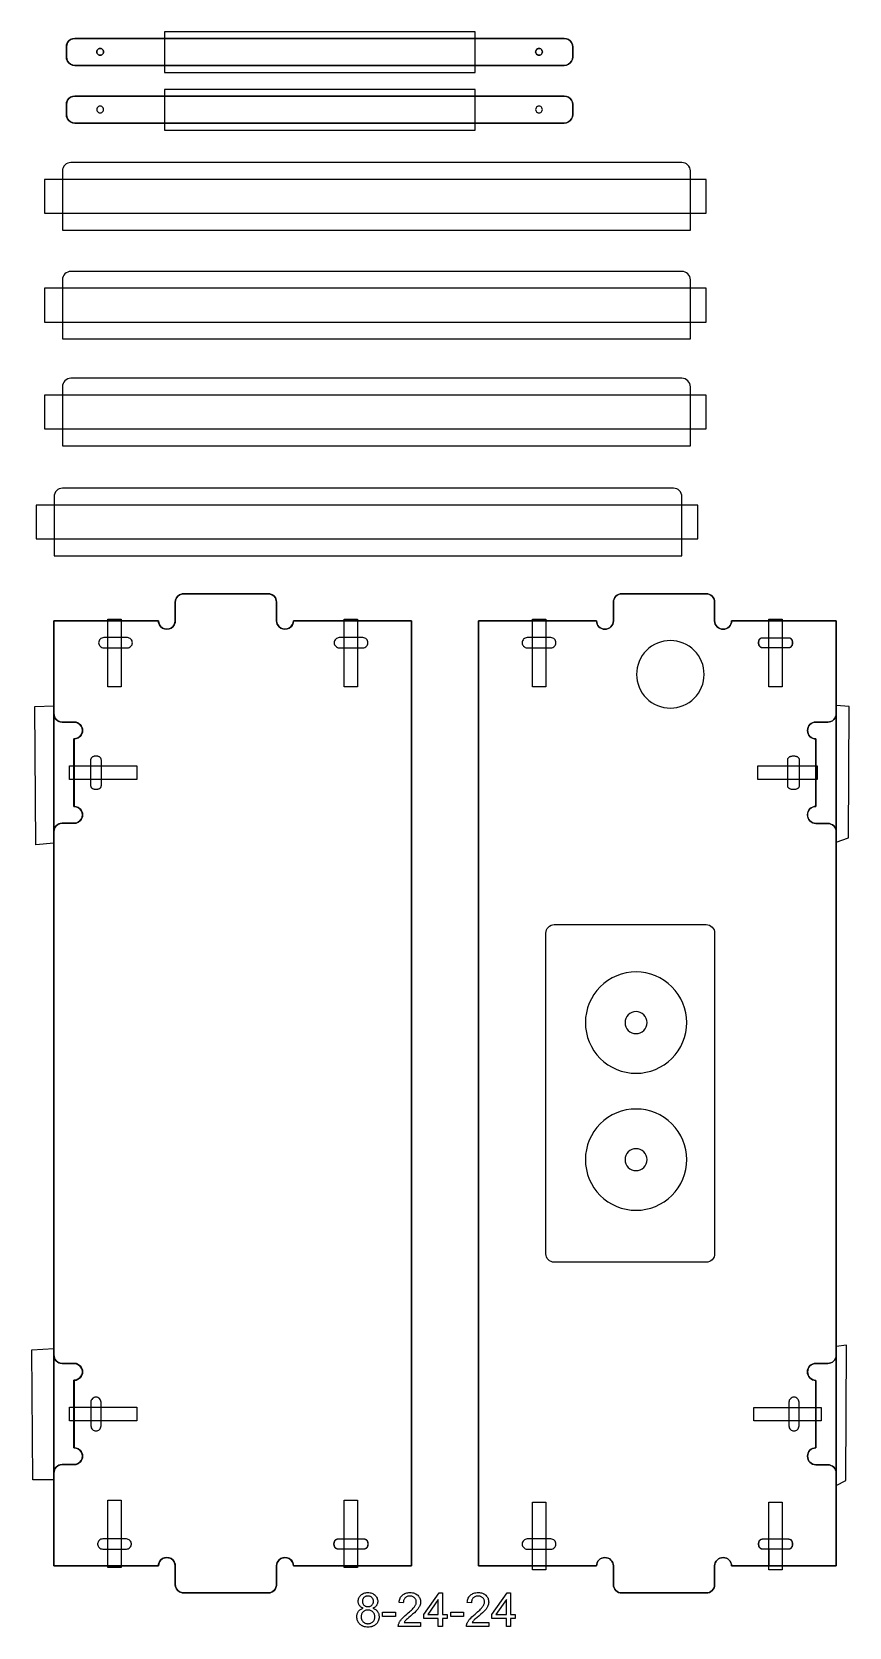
# Model space of a CAD drawing. Extents: x -326 to 246, y -295 to 240.
# Drawn here: x 4.3 to 246.4, y -237.2 to 235.4 of the extents above; entities that cross this region are included whole.
import ezdxf

# ---------------------------------------------------------------- set-up
doc = ezdxf.new("R2010")
doc.units = 0
doc.layers.add('LAYER0', color=13, linetype='CONTINUOUS')

msp = doc.modelspace()

# ---------------------------------------------------------------- linework, layer by layer
at = {"layer": 'LAYER0'}
for points in [[(17.06, 233.43), (162.06, 233.43), (162.71, 233.35), (163.31, 233.1), (163.83, 232.7), (164.23, 232.18), (164.48, 231.58), (164.56, 230.93), (164.56, 227.93), (164.48, 227.29), (164.23, 226.68), (163.83, 226.17), (163.31, 225.77), (162.71, 225.52), (162.06, 225.43), (17.06, 225.43), (16.42, 225.52), (15.81, 225.77), (15.29, 226.17), (14.9, 226.68), (14.65, 227.29), (14.56, 227.93), (14.56, 230.93), (14.65, 231.58), (14.9, 232.18), (15.29, 232.7), (15.81, 233.1), (16.42, 233.35)], [(162.06, 233.43), (17.06, 233.43), (16.42, 233.35), (15.81, 233.1), (15.29, 232.7), (14.9, 232.18), (14.65, 231.58), (14.56, 230.93), (14.56, 227.93), (14.65, 227.29), (14.9, 226.68), (15.29, 226.17), (15.81, 225.77), (16.42, 225.52), (17.06, 225.43), (162.06, 225.43), (162.71, 225.52), (163.31, 225.77), (163.83, 226.17), (164.23, 226.68), (164.48, 227.29), (164.56, 227.93), (164.56, 230.93), (164.48, 231.58), (164.23, 232.18), (163.83, 232.7), (163.31, 233.1), (162.71, 233.35)], [(17.06, 233.43), (162.06, 233.43), (162.71, 233.35), (163.31, 233.1), (163.83, 232.7), (164.23, 232.18), (164.48, 231.58), (164.56, 230.93), (164.56, 227.93), (164.48, 227.29), (164.23, 226.68), (163.83, 226.17), (163.31, 225.77), (162.71, 225.52), (162.06, 225.43), (17.06, 225.43), (16.42, 225.52), (15.81, 225.77), (15.29, 226.17), (14.9, 226.68), (14.65, 227.29), (14.56, 227.93), (14.56, 230.93), (14.65, 231.58), (14.9, 232.18), (15.29, 232.7), (15.81, 233.1), (16.42, 233.35)], [(162.06, 233.43), (17.06, 233.43), (16.42, 233.35), (15.81, 233.1), (15.29, 232.7), (14.9, 232.18), (14.65, 231.58), (14.56, 230.93), (14.56, 227.93), (14.65, 227.29), (14.9, 226.68), (15.29, 226.17), (15.81, 225.77), (16.42, 225.52), (17.06, 225.43), (162.06, 225.43), (162.71, 225.52), (163.31, 225.77), (163.83, 226.17), (164.23, 226.68), (164.48, 227.29), (164.56, 227.93), (164.56, 230.93), (164.48, 231.58), (164.23, 232.18), (163.83, 232.7), (163.31, 233.1), (162.71, 233.35)], [(17.06, 233.43), (162.06, 233.43), (162.71, 233.35), (163.31, 233.1), (163.83, 232.7), (164.23, 232.18), (164.48, 231.58), (164.56, 230.93), (164.56, 227.93), (164.48, 227.29), (164.23, 226.68), (163.83, 226.17), (163.31, 225.77), (162.71, 225.52), (162.06, 225.43), (17.06, 225.43), (16.42, 225.52), (15.81, 225.77), (15.29, 226.17), (14.9, 226.68), (14.65, 227.29), (14.56, 227.93), (14.56, 230.93), (14.65, 231.58), (14.9, 232.18), (15.29, 232.7), (15.81, 233.1), (16.42, 233.35)], [(162.06, 233.43), (17.06, 233.43), (16.42, 233.35), (15.81, 233.1), (15.29, 232.7), (14.9, 232.18), (14.65, 231.58), (14.56, 230.93), (14.56, 227.93), (14.65, 227.29), (14.9, 226.68), (15.29, 226.17), (15.81, 225.77), (16.42, 225.52), (17.06, 225.43), (162.06, 225.43), (162.71, 225.52), (163.31, 225.77), (163.83, 226.17), (164.23, 226.68), (164.48, 227.29), (164.56, 227.93), (164.56, 230.93), (164.48, 231.58), (164.23, 232.18), (163.83, 232.7), (163.31, 233.1), (162.71, 233.35)], [(17.06, 233.43), (162.06, 233.43), (162.71, 233.35), (163.31, 233.1), (163.83, 232.7), (164.23, 232.18), (164.48, 231.58), (164.56, 230.93), (164.56, 227.93), (164.48, 227.29), (164.23, 226.68), (163.83, 226.17), (163.31, 225.77), (162.71, 225.52), (162.06, 225.43), (17.06, 225.43), (16.42, 225.52), (15.81, 225.77), (15.29, 226.17), (14.9, 226.68), (14.65, 227.29), (14.56, 227.93), (14.56, 230.93), (14.65, 231.58), (14.9, 232.18), (15.29, 232.7), (15.81, 233.1), (16.42, 233.35)], [(162.06, 233.43), (17.06, 233.43), (16.42, 233.35), (15.81, 233.1), (15.29, 232.7), (14.9, 232.18), (14.65, 231.58), (14.56, 230.93), (14.56, 227.93), (14.65, 227.29), (14.9, 226.68), (15.29, 226.17), (15.81, 225.77), (16.42, 225.52), (17.06, 225.43), (162.06, 225.43), (162.71, 225.52), (163.31, 225.77), (163.83, 226.17), (164.23, 226.68), (164.48, 227.29), (164.56, 227.93), (164.56, 230.93), (164.48, 231.58), (164.23, 232.18), (163.83, 232.7), (163.31, 233.1), (162.71, 233.35)], [(17.06, 233.43), (162.06, 233.43), (162.7, 233.35), (163.31, 233.1), (163.83, 232.7), (164.22, 232.18), (164.47, 231.58), (164.56, 230.93), (164.56, 227.93), (164.47, 227.29), (164.22, 226.68), (163.83, 226.16), (163.31, 225.77), (162.7, 225.52), (162.06, 225.43), (17.06, 225.43), (16.41, 225.52), (15.81, 225.77), (15.29, 226.16), (14.89, 226.68), (14.64, 227.29), (14.56, 227.93), (14.56, 230.93), (14.64, 231.58), (14.89, 232.18), (15.29, 232.7), (15.81, 233.1), (16.41, 233.35)], [(162.06, 233.43), (17.06, 233.43), (16.41, 233.35), (15.81, 233.1), (15.29, 232.7), (14.89, 232.18), (14.64, 231.58), (14.56, 230.93), (14.56, 227.93), (14.64, 227.29), (14.89, 226.68), (15.29, 226.16), (15.81, 225.77), (16.41, 225.52), (17.06, 225.43), (162.06, 225.43), (162.7, 225.52), (163.31, 225.77), (163.83, 226.16), (164.22, 226.68), (164.47, 227.29), (164.56, 227.93), (164.56, 230.93), (164.47, 231.58), (164.22, 232.18), (163.83, 232.7), (163.31, 233.1), (162.7, 233.35)], [(43.62, 223.36), (135.62, 223.36), (135.62, 235.36), (43.62, 235.36)], [(25.57, 229.43), (25.54, 229.69), (25.44, 229.93), (25.28, 230.14), (25.07, 230.3), (24.83, 230.4), (24.57, 230.43), (24.31, 230.4), (24.07, 230.3), (23.87, 230.14), (23.71, 229.93), (23.61, 229.69), (23.57, 229.43), (23.61, 229.17), (23.71, 228.93), (23.87, 228.73), (24.07, 228.57), (24.31, 228.47), (24.57, 228.43), (24.83, 228.47), (25.07, 228.57), (25.28, 228.73), (25.44, 228.93), (25.54, 229.17)], [(25.57, 229.43), (25.54, 229.17), (25.44, 228.93), (25.28, 228.73), (25.07, 228.57), (24.83, 228.47), (24.57, 228.43), (24.31, 228.47), (24.07, 228.57), (23.87, 228.73), (23.71, 228.93), (23.61, 229.17), (23.57, 229.43), (23.61, 229.69), (23.71, 229.93), (23.87, 230.14), (24.07, 230.3), (24.31, 230.4), (24.57, 230.43), (24.83, 230.4), (25.07, 230.3), (25.28, 230.14), (25.44, 229.93), (25.54, 229.69)], [(155.57, 229.43), (155.54, 229.69), (155.44, 229.93), (155.28, 230.14), (155.07, 230.3), (154.83, 230.4), (154.57, 230.43), (154.31, 230.4), (154.07, 230.3), (153.87, 230.14), (153.71, 229.93), (153.61, 229.69), (153.57, 229.43), (153.61, 229.17), (153.71, 228.93), (153.87, 228.73), (154.07, 228.57), (154.31, 228.47), (154.57, 228.43), (154.83, 228.47), (155.07, 228.57), (155.28, 228.73), (155.44, 228.93), (155.54, 229.17)], [(155.57, 229.43), (155.54, 229.17), (155.44, 228.93), (155.28, 228.73), (155.07, 228.57), (154.83, 228.47), (154.57, 228.43), (154.31, 228.47), (154.07, 228.57), (153.87, 228.73), (153.71, 228.93), (153.61, 229.17), (153.57, 229.43), (153.61, 229.69), (153.71, 229.93), (153.87, 230.14), (154.07, 230.3), (154.31, 230.4), (154.57, 230.43), (154.83, 230.4), (155.07, 230.3), (155.28, 230.14), (155.44, 229.93), (155.54, 229.69)], [(43.62, 206.29), (135.62, 206.29), (135.62, 218.29), (43.62, 218.29)], [(17.06, 216.36), (162.06, 216.36), (162.71, 216.27), (163.31, 216.02), (163.83, 215.63), (164.23, 215.11), (164.48, 214.51), (164.56, 213.86), (164.56, 210.86), (164.48, 210.21), (164.23, 209.61), (163.83, 209.09), (163.31, 208.69), (162.71, 208.44), (162.06, 208.36), (17.06, 208.36), (16.42, 208.44), (15.81, 208.69), (15.29, 209.09), (14.9, 209.61), (14.65, 210.21), (14.56, 210.86), (14.56, 213.86), (14.65, 214.51), (14.9, 215.11), (15.29, 215.63), (15.81, 216.02), (16.42, 216.27)], [(162.06, 216.36), (17.06, 216.36), (16.42, 216.27), (15.81, 216.02), (15.29, 215.63), (14.9, 215.11), (14.65, 214.51), (14.56, 213.86), (14.56, 210.86), (14.65, 210.21), (14.9, 209.61), (15.29, 209.09), (15.81, 208.69), (16.42, 208.44), (17.06, 208.36), (162.06, 208.36), (162.71, 208.44), (163.31, 208.69), (163.83, 209.09), (164.23, 209.61), (164.48, 210.21), (164.56, 210.86), (164.56, 213.86), (164.48, 214.51), (164.23, 215.11), (163.83, 215.63), (163.31, 216.02), (162.71, 216.27)], [(17.06, 216.36), (162.06, 216.36), (162.71, 216.27), (163.31, 216.02), (163.83, 215.63), (164.23, 215.11), (164.48, 214.51), (164.56, 213.86), (164.56, 210.86), (164.48, 210.21), (164.23, 209.61), (163.83, 209.09), (163.31, 208.69), (162.71, 208.44), (162.06, 208.36), (17.06, 208.36), (16.42, 208.44), (15.81, 208.69), (15.29, 209.09), (14.9, 209.61), (14.65, 210.21), (14.56, 210.86), (14.56, 213.86), (14.65, 214.51), (14.9, 215.11), (15.29, 215.63), (15.81, 216.02), (16.42, 216.27)], [(162.06, 216.36), (17.06, 216.36), (16.42, 216.27), (15.81, 216.02), (15.29, 215.63), (14.9, 215.11), (14.65, 214.51), (14.56, 213.86), (14.56, 210.86), (14.65, 210.21), (14.9, 209.61), (15.29, 209.09), (15.81, 208.69), (16.42, 208.44), (17.06, 208.36), (162.06, 208.36), (162.71, 208.44), (163.31, 208.69), (163.83, 209.09), (164.23, 209.61), (164.48, 210.21), (164.56, 210.86), (164.56, 213.86), (164.48, 214.51), (164.23, 215.11), (163.83, 215.63), (163.31, 216.02), (162.71, 216.27)], [(17.06, 216.36), (162.06, 216.36), (162.71, 216.27), (163.31, 216.02), (163.83, 215.63), (164.23, 215.11), (164.48, 214.51), (164.56, 213.86), (164.56, 210.86), (164.48, 210.21), (164.23, 209.61), (163.83, 209.09), (163.31, 208.69), (162.71, 208.44), (162.06, 208.36), (17.06, 208.36), (16.42, 208.44), (15.81, 208.69), (15.29, 209.09), (14.9, 209.61), (14.65, 210.21), (14.56, 210.86), (14.56, 213.86), (14.65, 214.51), (14.9, 215.11), (15.29, 215.63), (15.81, 216.02), (16.42, 216.27)], [(162.06, 216.36), (17.06, 216.36), (16.42, 216.27), (15.81, 216.02), (15.29, 215.63), (14.9, 215.11), (14.65, 214.51), (14.56, 213.86), (14.56, 210.86), (14.65, 210.21), (14.9, 209.61), (15.29, 209.09), (15.81, 208.69), (16.42, 208.44), (17.06, 208.36), (162.06, 208.36), (162.71, 208.44), (163.31, 208.69), (163.83, 209.09), (164.23, 209.61), (164.48, 210.21), (164.56, 210.86), (164.56, 213.86), (164.48, 214.51), (164.23, 215.11), (163.83, 215.63), (163.31, 216.02), (162.71, 216.27)], [(17.06, 216.36), (162.06, 216.36), (162.71, 216.27), (163.31, 216.02), (163.83, 215.63), (164.23, 215.11), (164.48, 214.51), (164.56, 213.86), (164.56, 210.86), (164.48, 210.21), (164.23, 209.61), (163.83, 209.09), (163.31, 208.69), (162.71, 208.44), (162.06, 208.36), (17.06, 208.36), (16.42, 208.44), (15.81, 208.69), (15.29, 209.09), (14.9, 209.61), (14.65, 210.21), (14.56, 210.86), (14.56, 213.86), (14.65, 214.51), (14.9, 215.11), (15.29, 215.63), (15.81, 216.02), (16.42, 216.27)], [(162.06, 216.36), (17.06, 216.36), (16.42, 216.27), (15.81, 216.02), (15.29, 215.63), (14.9, 215.11), (14.65, 214.51), (14.56, 213.86), (14.56, 210.86), (14.65, 210.21), (14.9, 209.61), (15.29, 209.09), (15.81, 208.69), (16.42, 208.44), (17.06, 208.36), (162.06, 208.36), (162.71, 208.44), (163.31, 208.69), (163.83, 209.09), (164.23, 209.61), (164.48, 210.21), (164.56, 210.86), (164.56, 213.86), (164.48, 214.51), (164.23, 215.11), (163.83, 215.63), (163.31, 216.02), (162.71, 216.27)], [(17.06, 216.36), (162.06, 216.36), (162.7, 216.27), (163.31, 216.02), (163.83, 215.63), (164.22, 215.11), (164.47, 214.51), (164.56, 213.86), (164.56, 210.86), (164.47, 210.21), (164.22, 209.61), (163.83, 209.09), (163.31, 208.69), (162.7, 208.44), (162.06, 208.36), (17.06, 208.36), (16.41, 208.44), (15.81, 208.69), (15.29, 209.09), (14.89, 209.61), (14.64, 210.21), (14.56, 210.86), (14.56, 213.86), (14.64, 214.51), (14.89, 215.11), (15.29, 215.63), (15.81, 216.02), (16.41, 216.27)], [(162.06, 216.36), (17.06, 216.36), (16.41, 216.27), (15.81, 216.02), (15.29, 215.63), (14.89, 215.11), (14.64, 214.51), (14.56, 213.86), (14.56, 210.86), (14.64, 210.21), (14.89, 209.61), (15.29, 209.09), (15.81, 208.69), (16.41, 208.44), (17.06, 208.36), (162.06, 208.36), (162.7, 208.44), (163.31, 208.69), (163.83, 209.09), (164.22, 209.61), (164.47, 210.21), (164.56, 210.86), (164.56, 213.86), (164.47, 214.51), (164.22, 215.11), (163.83, 215.63), (163.31, 216.02), (162.7, 216.27)], [(25.57, 212.36), (25.54, 212.62), (25.44, 212.86), (25.28, 213.07), (25.07, 213.23), (24.83, 213.33), (24.57, 213.36), (24.31, 213.33), (24.07, 213.23), (23.87, 213.07), (23.71, 212.86), (23.61, 212.62), (23.57, 212.36), (23.61, 212.1), (23.71, 211.86), (23.87, 211.65), (24.07, 211.49), (24.31, 211.39), (24.57, 211.36), (24.83, 211.39), (25.07, 211.49), (25.28, 211.65), (25.44, 211.86), (25.54, 212.1)], [(155.57, 212.36), (155.54, 212.62), (155.44, 212.86), (155.28, 213.07), (155.07, 213.23), (154.83, 213.33), (154.57, 213.36), (154.31, 213.33), (154.07, 213.23), (153.87, 213.07), (153.71, 212.86), (153.61, 212.62), (153.57, 212.36), (153.61, 212.1), (153.71, 211.86), (153.87, 211.65), (154.07, 211.49), (154.31, 211.39), (154.57, 211.36), (154.83, 211.39), (155.07, 211.49), (155.28, 211.65), (155.44, 211.86), (155.54, 212.1)], [(8.1, 181.66), (204.1, 181.66), (204.1, 191.66), (8.1, 191.66)], [(8.1, 149.4), (204.1, 149.4), (204.1, 159.4), (8.1, 159.4)], [(8.1, 117.76), (204.1, 117.76), (204.1, 127.76), (8.1, 127.76)], [(5.61, 85.18), (201.61, 85.18), (201.61, 95.18), (5.61, 95.18)], [(74.31, -227.08), (74.91, -227.01), (75.47, -226.8), (75.96, -226.46), (76.36, -226.02), (76.64, -225.49), (76.81, -224.91), (76.81, -219.08), (76.9, -218.44), (77.15, -217.83), (77.55, -217.32), (78.06, -216.92), (78.67, -216.67), (79.31, -216.58), (79.96, -216.67), (80.56, -216.92), (81.08, -217.32), (81.48, -217.83), (81.73, -218.44), (81.81, -219.08), (116.81, -219.08), (116.81, 60.92), (81.81, 60.92), (81.73, 60.27), (81.48, 59.67), (81.08, 59.15), (80.56, 58.75), (79.96, 58.5), (79.31, 58.42), (78.67, 58.5), (78.06, 58.75), (77.55, 59.15), (77.15, 59.67), (76.9, 60.27), (76.81, 60.92), (76.81, 66.42), (76.73, 67.06), (76.48, 67.67), (76.08, 68.18), (75.56, 68.58), (74.96, 68.83), (74.31, 68.92), (49.31, 68.92), (48.67, 68.83), (48.06, 68.58), (47.55, 68.18), (47.15, 67.67), (46.9, 67.06), (46.81, 66.42), (46.81, 60.92), (46.73, 60.27), (46.48, 59.67), (46.08, 59.15), (45.56, 58.75), (44.96, 58.5), (44.31, 58.42), (43.67, 58.5), (43.06, 58.75), (42.55, 59.15), (42.15, 59.67), (41.9, 60.27), (41.81, 60.92), (10.81, 60.92), (10.81, -219.08), (41.81, -219.08), (41.9, -218.44), (42.15, -217.83), (42.55, -217.32), (43.06, -216.92), (43.67, -216.67), (44.31, -216.58), (44.96, -216.67), (45.56, -216.92), (46.08, -217.32), (46.48, -217.83), (46.73, -218.44), (46.81, -219.08), (46.81, -224.58), (46.9, -225.23), (47.15, -225.83), (47.55, -226.35), (48.06, -226.75), (48.67, -227), (49.31, -227.08)], [(76.79, -224.91), (76.64, -225.49), (76.36, -226.02), (75.96, -226.46), (75.47, -226.8), (74.91, -227.01), (74.31, -227.08), (49.31, -227.08), (48.67, -227), (48.06, -226.75), (47.55, -226.35), (47.15, -225.83), (46.9, -225.23), (46.81, -224.58), (46.81, -219.08), (46.73, -218.44), (46.48, -217.83), (46.08, -217.32), (45.56, -216.92), (44.96, -216.67), (44.31, -216.58), (43.67, -216.67), (43.06, -216.92), (42.55, -217.32), (42.15, -217.83), (41.9, -218.44), (41.81, -219.08), (10.81, -219.08), (10.81, -191.58), (10.9, -190.94), (11.15, -190.33), (11.55, -189.82), (12.06, -189.42), (12.67, -189.17), (13.31, -189.08), (16.81, -189.08), (17.46, -189), (18.06, -188.75), (18.58, -188.35), (18.98, -187.83), (19.23, -187.23), (19.31, -186.58), (19.23, -185.94), (18.98, -185.33), (18.58, -184.82), (18.06, -184.42), (17.46, -184.17), (16.81, -184.08), (16.81, -164.08), (17.41, -164.01), (17.98, -163.8), (18.48, -163.46), (18.88, -163.01), (19.16, -162.47), (19.31, -161.89), (19.31, -161.28), (19.16, -160.69), (18.88, -160.16), (18.48, -159.71), (17.98, -159.37), (17.41, -159.15), (16.81, -159.08), (13.31, -159.08), (12.67, -159), (12.06, -158.75), (11.55, -158.35), (11.15, -157.83), (10.9, -157.23), (10.81, -156.58), (10.81, -1.58), (10.9, -0.94), (11.15, -0.33), (11.55, 0.18), (12.06, 0.58), (12.67, 0.83), (13.31, 0.92), (16.81, 0.92), (17.46, 1), (18.06, 1.25), (18.58, 1.65), (18.98, 2.17), (19.23, 2.77), (19.31, 3.42), (19.23, 4.06), (18.98, 4.67), (18.58, 5.18), (18.06, 5.58), (17.46, 5.83), (16.81, 5.92), (16.81, 25.92), (17.46, 26), (18.06, 26.25), (18.58, 26.65), (18.98, 27.17), (19.23, 27.77), (19.31, 28.42), (19.23, 29.06), (18.98, 29.67), (18.58, 30.18), (18.06, 30.58), (17.46, 30.83), (16.81, 30.92), (13.31, 30.92), (12.67, 31), (12.06, 31.25), (11.55, 31.65), (11.15, 32.17), (10.9, 32.77), (10.81, 33.42), (10.81, 60.92), (41.81, 60.92), (41.9, 60.27), (42.15, 59.67), (42.55, 59.15), (43.06, 58.75), (43.67, 58.5), (44.31, 58.42), (44.96, 58.5), (45.56, 58.75), (46.08, 59.15), (46.48, 59.67), (46.73, 60.27), (46.81, 60.92), (46.81, 66.42), (46.9, 67.06), (47.15, 67.67), (47.55, 68.18), (48.06, 68.58), (48.67, 68.83), (49.31, 68.92), (74.31, 68.92), (74.96, 68.83), (75.56, 68.58), (76.08, 68.18), (76.48, 67.67), (76.73, 67.06), (76.81, 66.42), (76.81, 60.92), (76.9, 60.27), (77.15, 59.67), (77.55, 59.15), (78.06, 58.75), (78.67, 58.5), (79.31, 58.42), (79.96, 58.5), (80.56, 58.75), (81.08, 59.15), (81.48, 59.67), (81.73, 60.27), (81.81, 60.92), (116.81, 60.92), (116.81, -219.08), (81.81, -219.08), (81.73, -218.44), (81.48, -217.83), (81.08, -217.32), (80.56, -216.92), (79.96, -216.67), (79.31, -216.58), (78.67, -216.67), (78.06, -216.92), (77.55, -217.32), (77.15, -217.83), (76.9, -218.44), (76.81, -219.08)], [(26.83, 41.38), (26.83, 61.38), (30.83, 61.38), (30.83, 41.38)], [(96.83, 41.38), (96.83, 61.38), (100.83, 61.38), (100.83, 41.38)], [(152.6, 41.38), (152.6, 61.38), (156.6, 61.38), (156.6, 41.38)], [(222.6, 41.38), (222.6, 61.38), (226.6, 61.38), (226.6, 41.38)], [(220.75, 52.9), (220.61, 52.9), (220.48, 52.93), (220.36, 52.97), (220.24, 53.02), (220.14, 53.09), (220.05, 53.17), (219.96, 53.26), (219.88, 53.36), (219.82, 53.47), (219.76, 53.59), (219.71, 53.72), (219.67, 53.84), (219.64, 53.98), (219.61, 54.12), (219.6, 54.25), (219.59, 54.4), (219.6, 54.54), (219.61, 54.68), (219.64, 54.81), (219.67, 54.95), (219.71, 55.08), (219.76, 55.2), (219.82, 55.32), (219.88, 55.43), (219.96, 55.53), (220.05, 55.62), (220.14, 55.7), (220.24, 55.77), (220.36, 55.82), (220.48, 55.86), (220.61, 55.89), (220.75, 55.9), (228.44, 55.9), (228.58, 55.89), (228.71, 55.86), (228.83, 55.82), (228.95, 55.77), (229.05, 55.7), (229.14, 55.62), (229.23, 55.53), (229.31, 55.43), (229.37, 55.32), (229.43, 55.2), (229.48, 55.08), (229.52, 54.95), (229.55, 54.81), (229.58, 54.68), (229.59, 54.54), (229.59, 54.4), (229.59, 54.25), (229.58, 54.12), (229.55, 53.98), (229.52, 53.84), (229.48, 53.72), (229.43, 53.59), (229.37, 53.47), (229.31, 53.36), (229.23, 53.26), (229.14, 53.17), (229.05, 53.09), (228.95, 53.02), (228.83, 52.97), (228.71, 52.93), (228.58, 52.9), (228.44, 52.9)], [(228.51, 55.9), (228.65, 55.89), (228.78, 55.86), (228.91, 55.82), (229.02, 55.77), (229.12, 55.7), (229.22, 55.62), (229.3, 55.53), (229.38, 55.43), (229.45, 55.32), (229.51, 55.2), (229.56, 55.08), (229.6, 54.95), (229.63, 54.81), (229.65, 54.68), (229.66, 54.54), (229.67, 54.4), (229.66, 54.25), (229.65, 54.12), (229.63, 53.98), (229.6, 53.84), (229.56, 53.72), (229.51, 53.59), (229.45, 53.47), (229.38, 53.36), (229.3, 53.26), (229.22, 53.17), (229.12, 53.09), (229.02, 53.02), (228.91, 52.97), (228.78, 52.93), (228.65, 52.9), (228.51, 52.9), (220.82, 52.9), (220.68, 52.9), (220.55, 52.93), (220.43, 52.97), (220.32, 53.02), (220.21, 53.09), (220.12, 53.17), (220.03, 53.26), (219.96, 53.36), (219.89, 53.47), (219.83, 53.59), (219.78, 53.72), (219.74, 53.84), (219.71, 53.98), (219.69, 54.12), (219.67, 54.25), (219.67, 54.4), (219.67, 54.54), (219.69, 54.68), (219.71, 54.81), (219.74, 54.95), (219.78, 55.08), (219.83, 55.2), (219.89, 55.32), (219.96, 55.43), (220.03, 55.53), (220.12, 55.62), (220.21, 55.7), (220.32, 55.77), (220.43, 55.82), (220.55, 55.86), (220.68, 55.89), (220.82, 55.9)], [(10.81, -1.58), (10.81, 33.42), (10.9, 32.77), (11.15, 32.17), (11.55, 31.65), (12.06, 31.25), (12.67, 31), (13.31, 30.92), (16.81, 30.92), (17.46, 30.83), (18.06, 30.58), (18.58, 30.18), (18.98, 29.67), (19.23, 29.06), (19.31, 28.42), (19.23, 27.77), (18.98, 27.17), (18.58, 26.65), (18.06, 26.25), (17.46, 26), (16.81, 25.92), (16.81, 5.92), (17.46, 5.83), (18.06, 5.58), (18.58, 5.18), (18.98, 4.67), (19.23, 4.06), (19.31, 3.42), (19.23, 2.77), (18.98, 2.17), (18.58, 1.65), (18.06, 1.25), (17.46, 1), (16.81, 0.92), (13.31, 0.92), (12.67, 0.83), (12.06, 0.58), (11.55, 0.18), (11.15, -0.33), (10.9, -0.94)], [(21.82, 19.75), (21.83, 19.89), (21.86, 20.02), (21.9, 20.15), (21.95, 20.26), (22.02, 20.36), (22.1, 20.46), (22.19, 20.54), (22.29, 20.62), (22.4, 20.69), (22.52, 20.75), (22.64, 20.79), (22.77, 20.84), (22.91, 20.87), (23.04, 20.89), (23.18, 20.9), (23.32, 20.91), (23.46, 20.9), (23.6, 20.89), (23.74, 20.87), (23.87, 20.84), (24, 20.79), (24.13, 20.75), (24.24, 20.69), (24.35, 20.62), (24.46, 20.54), (24.55, 20.46), (24.63, 20.36), (24.69, 20.26), (24.75, 20.15), (24.79, 20.02), (24.81, 19.89), (24.82, 19.75), (24.82, 12.06), (24.81, 11.92), (24.79, 11.79), (24.75, 11.67), (24.69, 11.56), (24.63, 11.45), (24.55, 11.36), (24.46, 11.27), (24.35, 11.2), (24.24, 11.13), (24.13, 11.07), (24, 11.02), (23.87, 10.98), (23.74, 10.95), (23.6, 10.93), (23.46, 10.91), (23.32, 10.91), (23.18, 10.91), (23.04, 10.93), (22.91, 10.95), (22.77, 10.98), (22.64, 11.02), (22.52, 11.07), (22.4, 11.13), (22.29, 11.2), (22.19, 11.27), (22.1, 11.36), (22.02, 11.45), (21.95, 11.56), (21.9, 11.67), (21.86, 11.79), (21.83, 11.92), (21.82, 12.06)], [(228.24, 19.74), (228.25, 19.88), (228.28, 20.01), (228.32, 20.13), (228.38, 20.25), (228.46, 20.35), (228.55, 20.44), (228.66, 20.53), (228.77, 20.61), (228.9, 20.67), (229.03, 20.73), (229.17, 20.78), (229.32, 20.82), (229.47, 20.85), (229.63, 20.88), (229.79, 20.89), (229.95, 20.9), (230.11, 20.89), (230.27, 20.88), (230.43, 20.85), (230.58, 20.82), (230.73, 20.78), (230.87, 20.73), (231, 20.67), (231.13, 20.61), (231.25, 20.53), (231.35, 20.44), (231.44, 20.35), (231.52, 20.25), (231.58, 20.13), (231.63, 20.01), (231.66, 19.88), (231.67, 19.74), (231.67, 12.05), (231.66, 11.91), (231.63, 11.78), (231.58, 11.66), (231.52, 11.54), (231.44, 11.44), (231.35, 11.35), (231.25, 11.26), (231.13, 11.18), (231, 11.12), (230.87, 11.06), (230.73, 11.01), (230.58, 10.97), (230.43, 10.94), (230.27, 10.91), (230.11, 10.9), (229.95, 10.9), (229.79, 10.9), (229.63, 10.91), (229.47, 10.94), (229.32, 10.97), (229.17, 11.01), (229.03, 11.06), (228.9, 11.12), (228.77, 11.18), (228.66, 11.26), (228.55, 11.35), (228.46, 11.44), (228.38, 11.54), (228.32, 11.66), (228.28, 11.78), (228.25, 11.91), (228.24, 12.05)], [(15.44, 17.91), (35.44, 17.91), (35.44, 13.91), (15.44, 13.91)], [(219.43, 17.9), (236.93, 17.9), (236.93, 13.9), (219.43, 13.9)], [(10.81, -191.58), (10.81, -156.58), (10.9, -157.23), (11.15, -157.83), (11.55, -158.35), (12.06, -158.75), (12.67, -159), (13.31, -159.08), (16.81, -159.08), (17.41, -159.15), (17.98, -159.37), (18.48, -159.71), (18.88, -160.16), (19.16, -160.69), (19.31, -161.28), (19.31, -161.89), (19.16, -162.47), (18.88, -163.01), (18.48, -163.46), (17.98, -163.8), (17.41, -164.01), (16.81, -164.08), (16.81, -184.08), (17.46, -184.17), (18.06, -184.42), (18.58, -184.82), (18.98, -185.33), (19.23, -185.94), (19.31, -186.58), (19.23, -187.23), (18.98, -187.83), (18.58, -188.35), (18.06, -188.75), (17.46, -189), (16.81, -189.08), (13.31, -189.08), (12.67, -189.17), (12.06, -189.42), (11.55, -189.82), (11.15, -190.33), (10.9, -190.94)], [(15.44, -172.09), (35.44, -172.09), (35.44, -176.09), (15.44, -176.09)], [(218.18, -172.1), (238.18, -172.1), (238.18, -176.1), (218.18, -176.1)], [(30.83, -199.59), (30.83, -219.56), (26.83, -219.56), (26.83, -199.59)], [(100.83, -199.59), (100.83, -219.56), (96.83, -219.56), (96.83, -199.59)], [(156.6, -200.22), (156.6, -220.19), (152.6, -220.19), (152.6, -200.22)], [(226.6, -200.22), (226.6, -220.19), (222.6, -220.19), (222.6, -200.22)], [(102.67, -211.09), (102.81, -211.1), (102.94, -211.13), (103.06, -211.17), (103.18, -211.22), (103.28, -211.29), (103.38, -211.37), (103.46, -211.46), (103.54, -211.56), (103.61, -211.67), (103.66, -211.79), (103.71, -211.91), (103.75, -212.04), (103.79, -212.18), (103.81, -212.31), (103.82, -212.45), (103.83, -212.59), (103.82, -212.73), (103.81, -212.87), (103.79, -213.01), (103.75, -213.14), (103.71, -213.27), (103.66, -213.4), (103.61, -213.51), (103.54, -213.62), (103.46, -213.72), (103.38, -213.82), (103.28, -213.9), (103.18, -213.96), (103.06, -214.02), (102.94, -214.06), (102.81, -214.08), (102.67, -214.09), (94.98, -214.09), (94.84, -214.08), (94.71, -214.06), (94.59, -214.02), (94.48, -213.96), (94.37, -213.9), (94.28, -213.82), (94.19, -213.72), (94.11, -213.62), (94.05, -213.51), (93.99, -213.4), (93.94, -213.27), (93.9, -213.14), (93.87, -213.01), (93.84, -212.87), (93.83, -212.73), (93.83, -212.59), (93.83, -212.45), (93.84, -212.31), (93.87, -212.18), (93.9, -212.04), (93.94, -211.91), (93.99, -211.79), (94.05, -211.67), (94.11, -211.56), (94.19, -211.46), (94.28, -211.37), (94.37, -211.29), (94.48, -211.22), (94.59, -211.17), (94.71, -211.13), (94.84, -211.1), (94.98, -211.09)], [(102.74, -211.09), (102.88, -211.1), (103.01, -211.13), (103.13, -211.17), (103.25, -211.22), (103.35, -211.29), (103.45, -211.37), (103.53, -211.46), (103.61, -211.56), (103.68, -211.67), (103.73, -211.79), (103.78, -211.91), (103.82, -212.04), (103.86, -212.18), (103.88, -212.31), (103.89, -212.45), (103.9, -212.59), (103.89, -212.73), (103.88, -212.87), (103.86, -213.01), (103.82, -213.14), (103.78, -213.27), (103.73, -213.4), (103.68, -213.51), (103.61, -213.62), (103.53, -213.72), (103.45, -213.82), (103.35, -213.9), (103.25, -213.96), (103.13, -214.02), (103.01, -214.06), (102.88, -214.08), (102.74, -214.09), (95.05, -214.09), (94.91, -214.08), (94.78, -214.06), (94.66, -214.02), (94.55, -213.96), (94.44, -213.9), (94.35, -213.82), (94.26, -213.72), (94.18, -213.62), (94.12, -213.51), (94.06, -213.4), (94.01, -213.27), (93.97, -213.14), (93.94, -213.01), (93.91, -212.87), (93.9, -212.73), (93.9, -212.59), (93.9, -212.45), (93.91, -212.31), (93.94, -212.18), (93.97, -212.04), (94.01, -211.91), (94.06, -211.79), (94.12, -211.67), (94.18, -211.56), (94.26, -211.46), (94.35, -211.37), (94.44, -211.29), (94.55, -211.22), (94.66, -211.17), (94.78, -211.13), (94.91, -211.1), (95.05, -211.09)], [(220.75, -214.1), (220.61, -214.1), (220.48, -214.07), (220.36, -214.03), (220.24, -213.98), (220.14, -213.91), (220.05, -213.83), (219.96, -213.74), (219.88, -213.64), (219.82, -213.53), (219.76, -213.41), (219.71, -213.28), (219.67, -213.16), (219.64, -213.02), (219.61, -212.88), (219.6, -212.75), (219.59, -212.6), (219.6, -212.46), (219.61, -212.32), (219.64, -212.19), (219.67, -212.05), (219.71, -211.92), (219.76, -211.8), (219.82, -211.68), (219.88, -211.57), (219.96, -211.47), (220.05, -211.38), (220.14, -211.3), (220.24, -211.23), (220.36, -211.18), (220.48, -211.14), (220.61, -211.11), (220.75, -211.1), (228.44, -211.1), (228.58, -211.11), (228.71, -211.14), (228.83, -211.18), (228.95, -211.23), (229.05, -211.3), (229.14, -211.38), (229.23, -211.47), (229.31, -211.57), (229.37, -211.68), (229.43, -211.8), (229.48, -211.92), (229.52, -212.05), (229.55, -212.19), (229.58, -212.32), (229.59, -212.46), (229.59, -212.6), (229.59, -212.75), (229.58, -212.88), (229.55, -213.02), (229.52, -213.16), (229.48, -213.28), (229.43, -213.41), (229.37, -213.53), (229.31, -213.64), (229.23, -213.74), (229.14, -213.83), (229.05, -213.91), (228.95, -213.98), (228.83, -214.03), (228.71, -214.07), (228.58, -214.1), (228.44, -214.1)], [(220.82, -214.1), (220.68, -214.1), (220.55, -214.07), (220.43, -214.03), (220.32, -213.98), (220.21, -213.91), (220.12, -213.83), (220.03, -213.74), (219.96, -213.64), (219.89, -213.53), (219.83, -213.41), (219.78, -213.28), (219.74, -213.16), (219.71, -213.02), (219.69, -212.88), (219.67, -212.75), (219.67, -212.6), (219.67, -212.46), (219.69, -212.32), (219.71, -212.19), (219.74, -212.05), (219.78, -211.92), (219.83, -211.8), (219.89, -211.68), (219.96, -211.57), (220.03, -211.47), (220.12, -211.38), (220.21, -211.3), (220.32, -211.23), (220.43, -211.18), (220.55, -211.14), (220.68, -211.11), (220.82, -211.1), (228.51, -211.1), (228.65, -211.11), (228.78, -211.14), (228.91, -211.18), (229.02, -211.23), (229.12, -211.3), (229.22, -211.38), (229.3, -211.47), (229.38, -211.57), (229.45, -211.68), (229.51, -211.8), (229.56, -211.92), (229.6, -212.05), (229.63, -212.19), (229.65, -212.32), (229.66, -212.46), (229.67, -212.6), (229.66, -212.75), (229.65, -212.88), (229.63, -213.02), (229.6, -213.16), (229.56, -213.28), (229.51, -213.41), (229.45, -213.53), (229.38, -213.64), (229.3, -213.74), (229.22, -213.83), (229.12, -213.91), (229.02, -213.98), (228.91, -214.03), (228.78, -214.07), (228.65, -214.1), (228.51, -214.1)], [(222.6, -219.1), (222.6, -214.1), (222.6, -214.1), (222.6, -219.1)], [(102.5, -231.61), (102.32, -231.53), (102.15, -231.45), (101.99, -231.36), (101.84, -231.27), (101.7, -231.16), (101.58, -231.05), (101.47, -230.94), (101.37, -230.81), (101.28, -230.68), (101.21, -230.54), (101.15, -230.39), (101.09, -230.24), (101.05, -230.08), (101.02, -229.92), (101.01, -229.75), (101, -229.57), (101.01, -229.3), (101.05, -229.04), (101.11, -228.8), (101.2, -228.56), (101.31, -228.34), (101.44, -228.13), (101.6, -227.92), (101.79, -227.73), (101.99, -227.56), (102.21, -227.41), (102.45, -227.28), (102.7, -227.18), (102.97, -227.09), (103.25, -227.04), (103.56, -227), (103.87, -226.99), (104.19, -227), (104.5, -227.04), (104.78, -227.1), (105.06, -227.18), (105.31, -227.29), (105.55, -227.42), (105.77, -227.57), (105.98, -227.75), (106.17, -227.95), (106.33, -228.15), (106.47, -228.37), (106.58, -228.59), (106.67, -228.83), (106.73, -229.08), (106.77, -229.33), (106.78, -229.6), (106.77, -229.77), (106.76, -229.94), (106.73, -230.1), (106.69, -230.25), (106.64, -230.4), (106.57, -230.54), (106.5, -230.68), (106.41, -230.81), (106.32, -230.94), (106.21, -231.06), (106.09, -231.17), (105.96, -231.27), (105.81, -231.36), (105.65, -231.45), (105.49, -231.53), (105.31, -231.61), (105.53, -231.69), (105.74, -231.78), (105.93, -231.88), (106.12, -232), (106.29, -232.13), (106.44, -232.26), (106.58, -232.41), (106.71, -232.58), (106.82, -232.75), (106.92, -232.93), (107, -233.11), (107.07, -233.31), (107.12, -233.51), (107.16, -233.72), (107.18, -233.94), (107.19, -234.17), (107.17, -234.49), (107.13, -234.79), (107.1, -234.93), (107.06, -235.08), (107.02, -235.22), (106.96, -235.35), (106.9, -235.49), (106.83, -235.62), (106.76, -235.74), (106.68, -235.87), (106.59, -235.99), (106.49, -236.1), (106.28, -236.33), (106.17, -236.43), (106.05, -236.53), (105.92, -236.62), (105.79, -236.71), (105.66, -236.79), (105.52, -236.86), (105.38, -236.92), (105.23, -236.98), (105.08, -237.03), (104.92, -237.08), (104.76, -237.12), (104.6, -237.15), (104.26, -237.19), (103.89, -237.2), (103.53, -237.19), (103.19, -237.15), (103.03, -237.12), (102.86, -237.08), (102.71, -237.03), (102.56, -236.98), (102.41, -236.92), (102.27, -236.86), (102.13, -236.79), (102, -236.71), (101.87, -236.62), (101.74, -236.53), (101.62, -236.43), (101.51, -236.32), (101.29, -236.1), (101.2, -235.98), (101.11, -235.86), (101.03, -235.73), (100.95, -235.61), (100.89, -235.47), (100.83, -235.34), (100.77, -235.2), (100.73, -235.06), (100.69, -234.91), (100.66, -234.77), (100.61, -234.46), (100.6, -234.14), (100.61, -233.9), (100.63, -233.67), (100.67, -233.45), (100.72, -233.24), (100.79, -233.04), (100.88, -232.85), (100.98, -232.67), (101.09, -232.5), (101.22, -232.35), (101.37, -232.2), (101.52, -232.07), (101.69, -231.95), (101.88, -231.85), (102.07, -231.75), (102.28, -231.67)], [(102.26, -229.53), (102.26, -229.7), (102.29, -229.87), (102.32, -230.02), (102.37, -230.17), (102.44, -230.31), (102.51, -230.45), (102.61, -230.57), (102.71, -230.69), (102.83, -230.79), (102.96, -230.88), (103.1, -230.96), (103.24, -231.02), (103.39, -231.07), (103.55, -231.11), (103.72, -231.13), (103.9, -231.14), (104.07, -231.13), (104.24, -231.11), (104.4, -231.07), (104.55, -231.03), (104.69, -230.96), (104.82, -230.89), (104.95, -230.79), (105.06, -230.69), (105.17, -230.58), (105.26, -230.45), (105.34, -230.33), (105.4, -230.19), (105.45, -230.05), (105.49, -229.91), (105.51, -229.75), (105.52, -229.6), (105.51, -229.43), (105.49, -229.27), (105.45, -229.12), (105.4, -228.97), (105.34, -228.83), (105.25, -228.7), (105.16, -228.58), (105.05, -228.46), (104.93, -228.35), (104.8, -228.26), (104.67, -228.18), (104.53, -228.11), (104.38, -228.06), (104.22, -228.03), (104.06, -228.01), (103.89, -228), (103.72, -228.01), (103.55, -228.03), (103.39, -228.06), (103.24, -228.11), (103.1, -228.17), (102.97, -228.25), (102.84, -228.34), (102.72, -228.45), (102.61, -228.56), (102.52, -228.69), (102.44, -228.81), (102.37, -228.94), (102.32, -229.08), (102.29, -229.22), (102.26, -229.37)], [(119.49, -235.85), (119.49, -237.03), (112.88, -237.03), (112.88, -236.81), (112.91, -236.6), (112.95, -236.38), (113.02, -236.18), (113.09, -236.01), (113.17, -235.84), (113.25, -235.67), (113.35, -235.51), (113.46, -235.34), (113.57, -235.18), (113.7, -235.01), (113.83, -234.85), (114.14, -234.51), (114.51, -234.14), (114.94, -233.75), (115.44, -233.33), (115.83, -233.01), (116.18, -232.7), (116.51, -232.41), (116.8, -232.14), (117.06, -231.88), (117.29, -231.64), (117.48, -231.42), (117.64, -231.22), (117.77, -231.02), (117.89, -230.83), (117.99, -230.64), (118.07, -230.46), (118.13, -230.27), (118.18, -230.09), (118.2, -229.91), (118.21, -229.74), (118.2, -229.56), (118.18, -229.39), (118.14, -229.22), (118.08, -229.07), (118.01, -228.92), (117.92, -228.77), (117.81, -228.64), (117.69, -228.51), (117.55, -228.39), (117.41, -228.29), (117.25, -228.2), (117.09, -228.13), (116.91, -228.08), (116.73, -228.04), (116.53, -228.01), (116.33, -228.01), (116.11, -228.01), (115.91, -228.04), (115.71, -228.08), (115.53, -228.14), (115.36, -228.21), (115.2, -228.31), (115.05, -228.41), (114.91, -228.54), (114.79, -228.68), (114.68, -228.83), (114.59, -228.99), (114.51, -229.17), (114.45, -229.36), (114.41, -229.57), (114.38, -229.78), (114.37, -230.01), (113.11, -229.88), (113.15, -229.54), (113.22, -229.22), (113.31, -228.92), (113.42, -228.64), (113.55, -228.38), (113.63, -228.26), (113.71, -228.14), (113.79, -228.03), (113.88, -227.93), (113.98, -227.82), (114.09, -227.73), (114.31, -227.56), (114.54, -227.41), (114.8, -227.28), (115.08, -227.17), (115.37, -227.09), (115.68, -227.04), (116.01, -227), (116.36, -226.99), (116.71, -227), (117.04, -227.04), (117.35, -227.1), (117.65, -227.19), (117.79, -227.24), (117.92, -227.3), (118.05, -227.37), (118.18, -227.44), (118.3, -227.52), (118.42, -227.6), (118.53, -227.69), (118.63, -227.79), (118.83, -227.99), (119, -228.21), (119.15, -228.44), (119.26, -228.68), (119.36, -228.93), (119.42, -229.2), (119.46, -229.48), (119.47, -229.77), (119.47, -229.92), (119.46, -230.06), (119.44, -230.21), (119.41, -230.36), (119.38, -230.51), (119.34, -230.65), (119.23, -230.95), (119.16, -231.09), (119.09, -231.24), (119, -231.39), (118.9, -231.54), (118.68, -231.85), (118.41, -232.17), (118.08, -232.52), (117.66, -232.93), (117.13, -233.4), (116.52, -233.93), (116.02, -234.35), (115.61, -234.71), (115.31, -234.98), (115.1, -235.19), (114.95, -235.35), (114.82, -235.52), (114.69, -235.68), (114.58, -235.85)], [(124.74, -237.03), (124.74, -234.64), (120.4, -234.64), (120.4, -233.51), (124.97, -227.03), (125.97, -227.03), (125.97, -233.51), (127.32, -233.51), (127.32, -234.64), (125.97, -234.64), (125.97, -237.03)], [(124.74, -233.51), (124.74, -229), (121.61, -233.51)], [(139.68, -235.85), (139.68, -237.03), (133.07, -237.03), (133.07, -236.81), (133.1, -236.6), (133.14, -236.38), (133.21, -236.18), (133.28, -236.01), (133.36, -235.84), (133.44, -235.67), (133.54, -235.51), (133.65, -235.34), (133.76, -235.18), (133.89, -235.01), (134.02, -234.85), (134.33, -234.51), (134.7, -234.14), (135.13, -233.75), (135.63, -233.33), (136.02, -233.01), (136.38, -232.7), (136.7, -232.41), (136.99, -232.14), (137.25, -231.88), (137.48, -231.64), (137.67, -231.42), (137.83, -231.22), (137.96, -231.02), (138.08, -230.83), (138.18, -230.64), (138.26, -230.46), (138.32, -230.27), (138.37, -230.09), (138.39, -229.91), (138.4, -229.74), (138.39, -229.56), (138.37, -229.39), (138.33, -229.22), (138.27, -229.07), (138.2, -228.92), (138.11, -228.77), (138, -228.64), (137.88, -228.51), (137.75, -228.39), (137.6, -228.29), (137.45, -228.2), (137.28, -228.13), (137.11, -228.08), (136.92, -228.04), (136.73, -228.01), (136.52, -228.01), (136.3, -228.01), (136.1, -228.04), (135.91, -228.08), (135.72, -228.14), (135.55, -228.21), (135.39, -228.31), (135.24, -228.41), (135.1, -228.54), (134.98, -228.68), (134.87, -228.83), (134.78, -228.99), (134.7, -229.17), (134.64, -229.36), (134.6, -229.57), (134.57, -229.78), (134.56, -230.01), (133.3, -229.88), (133.34, -229.54), (133.41, -229.22), (133.5, -228.92), (133.61, -228.64), (133.74, -228.38), (133.82, -228.26), (133.9, -228.14), (133.98, -228.03), (134.08, -227.93), (134.17, -227.82), (134.28, -227.73), (134.5, -227.56), (134.74, -227.41), (134.99, -227.28), (135.27, -227.17), (135.56, -227.09), (135.87, -227.04), (136.2, -227), (136.55, -226.99), (136.9, -227), (137.23, -227.04), (137.54, -227.1), (137.84, -227.19), (137.98, -227.24), (138.11, -227.3), (138.24, -227.37), (138.37, -227.44), (138.49, -227.52), (138.61, -227.6), (138.72, -227.69), (138.83, -227.79), (139.02, -227.99), (139.19, -228.21), (139.34, -228.44), (139.46, -228.68), (139.55, -228.93), (139.61, -229.2), (139.65, -229.48), (139.66, -229.77), (139.66, -229.92), (139.65, -230.06), (139.63, -230.21), (139.6, -230.36), (139.57, -230.51), (139.53, -230.65), (139.42, -230.95), (139.35, -231.09), (139.28, -231.24), (139.19, -231.39), (139.09, -231.54), (138.87, -231.85), (138.6, -232.17), (138.27, -232.52), (137.85, -232.93), (137.33, -233.4), (136.71, -233.93), (136.21, -234.35), (135.8, -234.71), (135.5, -234.98), (135.29, -235.19), (135.14, -235.35), (135.01, -235.52), (134.88, -235.68), (134.77, -235.85)], [(144.93, -237.03), (144.93, -234.64), (140.59, -234.64), (140.59, -233.51), (145.16, -227.03), (146.16, -227.03), (146.16, -233.51), (147.51, -233.51), (147.51, -234.64), (146.16, -234.64), (146.16, -237.03)], [(144.93, -233.51), (144.93, -229), (141.8, -233.51)], [(101.86, -234.14), (101.87, -234.28), (101.88, -234.41), (101.9, -234.53), (101.92, -234.66), (101.96, -234.79), (102, -234.91), (102.05, -235.04), (102.11, -235.16), (102.18, -235.28), (102.25, -235.39), (102.33, -235.5), (102.42, -235.6), (102.52, -235.69), (102.62, -235.77), (102.73, -235.85), (102.85, -235.92), (102.97, -235.99), (103.1, -236.04), (103.23, -236.09), (103.36, -236.12), (103.49, -236.15), (103.63, -236.17), (103.77, -236.19), (103.91, -236.19), (104.12, -236.18), (104.33, -236.16), (104.52, -236.11), (104.71, -236.05), (104.89, -235.97), (105.06, -235.87), (105.21, -235.76), (105.36, -235.63), (105.5, -235.48), (105.61, -235.32), (105.71, -235.16), (105.79, -234.98), (105.85, -234.8), (105.9, -234.6), (105.92, -234.4), (105.93, -234.19), (105.92, -233.97), (105.9, -233.76), (105.85, -233.56), (105.79, -233.38), (105.7, -233.2), (105.6, -233.03), (105.48, -232.87), (105.34, -232.72), (105.19, -232.58), (105.03, -232.47), (104.86, -232.37), (104.68, -232.28), (104.49, -232.22), (104.29, -232.18), (104.08, -232.15), (103.87, -232.14), (103.65, -232.15), (103.45, -232.18), (103.26, -232.22), (103.07, -232.28), (102.9, -232.36), (102.73, -232.46), (102.58, -232.58), (102.43, -232.71), (102.3, -232.86), (102.18, -233.02), (102.08, -233.18), (102, -233.36), (101.94, -233.54), (101.9, -233.73), (101.87, -233.93)], [(108.25, -234.03), (108.25, -232.79), (112.02, -232.79), (112.02, -234.03)], [(128.44, -234.03), (128.44, -232.79), (132.21, -232.79), (132.21, -234.03)]]:
    msp.add_lwpolyline(points, close=True, dxfattribs=at)
for points in [[(199.4, 176.66), (199.4, 194.16, 0.414214), (196.9, 196.66), (15.9, 196.66, 0.414214), (13.4, 194.16), (13.4, 176.66)], [(199.4, 144.4), (199.4, 161.9, 0.414214), (196.9, 164.4), (15.9, 164.4, 0.414214), (13.4, 161.9), (13.4, 144.4)], [(199.4, 112.76), (199.4, 130.26, 0.414214), (196.9, 132.76), (15.9, 132.76, 0.414214), (13.4, 130.26), (13.4, 112.76)], [(196.91, 80.18), (196.91, 97.68, 0.414214), (194.41, 100.18), (13.41, 100.18, 0.414214), (10.91, 97.68), (10.91, 80.18)], [(10.82, 60.92), (10.82, -219.08), (41.82, -219.08, -1), (46.82, -219.08), (46.82, -224.58, 0.414214), (49.32, -227.08), (74.32, -227.08, 0.41522), (76.82, -224.58), (76.82, -219.08, -1), (81.82, -219.08), (116.82, -219.08), (116.82, 60.92), (81.82, 60.92, -1), (76.82, 60.92), (76.82, 66.42, 0.414214), (74.32, 68.92), (49.32, 68.92, 0.414214), (46.82, 66.42), (46.82, 60.92, -1), (41.82, 60.92)], [(10.82, 60.92), (10.82, -219.08), (41.82, -219.08, -1), (46.82, -219.08), (46.82, -224.58, 0.414214), (49.32, -227.08), (74.32, -227.08, 0.41522), (76.82, -224.58), (76.82, -219.08, -1), (81.82, -219.08), (116.82, -219.08), (116.82, 60.92), (81.82, 60.92, -1), (76.82, 60.92), (76.82, 66.42, 0.414214), (74.32, 68.92), (49.32, 68.92, 0.414214), (46.82, 66.42), (46.82, 60.92, -1), (41.82, 60.92)], [(10.82, 60.92), (10.82, -219.08), (41.82, -219.08, -1), (46.82, -219.08), (46.82, -224.58, 0.414214), (49.32, -227.08), (74.32, -227.08, 0.41522), (76.82, -224.58), (76.82, -219.08, -1), (81.82, -219.08), (116.82, -219.08), (116.82, 60.92), (81.82, 60.92, -1), (76.82, 60.92), (76.82, 66.42, 0.414214), (74.32, 68.92), (49.32, 68.92, 0.414214), (46.82, 66.42), (46.82, 60.92, -1), (41.82, 60.92)], [(10.82, 60.92), (10.82, -219.08), (41.82, -219.08, -1), (46.82, -219.08), (46.82, -224.58, 0.414214), (49.32, -227.08), (74.32, -227.08, 0.41522), (76.82, -224.58), (76.82, -219.08, -1), (81.82, -219.08), (116.82, -219.08), (116.82, 60.92), (81.82, 60.92, -1), (76.82, 60.92), (76.82, 66.42, 0.414214), (74.32, 68.92), (49.32, 68.92, 0.414214), (46.82, 66.42), (46.82, 60.92, -1), (41.82, 60.92)], [(116.83, -219.09), (116.83, 60.91), (81.83, 60.91, -1), (76.83, 60.91), (76.83, 66.41, 0.414214), (74.33, 68.91), (49.33, 68.91, 0.414214), (46.83, 66.41), (46.83, 60.91, -1), (41.83, 60.91), (10.83, 60.91), (10.83, -219.09), (41.83, -219.09, -1), (46.83, -219.09), (46.83, -224.59, 0.414214), (49.33, -227.09), (74.33, -227.09, 0.309323), (76.66, -225.5), (76.83, -224.92), (76.83, -219.09, -1), (81.83, -219.09)], [(136.6, -219.1), (136.6, 60.9), (171.6, 60.9, 1), (176.6, 60.9), (176.6, 66.4, -0.414214), (179.1, 68.9), (204.1, 68.9, -0.414214), (206.6, 66.4), (206.6, 60.9, 1), (211.6, 60.9), (242.6, 60.9), (242.6, -219.1), (211.6, -219.1, 1), (206.6, -219.1), (206.6, -224.6, -0.414214), (204.1, -227.1), (179.1, -227.1, -0.414214), (176.6, -224.6), (176.6, -219.1, 1), (171.6, -219.1)], [(136.6, -219.1), (136.6, 60.9), (171.6, 60.9, 1), (176.6, 60.9), (176.6, 66.4, -0.414214), (179.1, 68.9), (204.1, 68.9, -0.414214), (206.6, 66.4), (206.6, 60.9, 1), (211.6, 60.9), (242.6, 60.9), (242.6, -219.1), (211.6, -219.1, 1), (206.6, -219.1), (206.6, -224.6, -0.414214), (204.1, -227.1), (179.1, -227.1, -0.414214), (176.6, -224.6), (176.6, -219.1, 1), (171.6, -219.1)], [(136.6, -219.1), (136.6, 60.9), (171.6, 60.9, 1), (176.6, 60.9), (176.6, 66.4, -0.414214), (179.1, 68.9), (204.1, 68.9, -0.414214), (206.6, 66.4), (206.6, 60.9, 1), (211.6, 60.9), (242.6, 60.9), (242.6, -219.1), (211.6, -219.1, 1), (206.6, -219.1), (206.6, -224.6, -0.414214), (204.1, -227.1), (179.1, -227.1, -0.414214), (176.6, -224.6), (176.6, -219.1, 1), (171.6, -219.1)], [(136.6, -219.1), (136.6, 60.9), (171.6, 60.9, 1), (176.6, 60.9), (176.6, 66.4, -0.414214), (179.1, 68.9), (204.1, 68.9, -0.414214), (206.6, 66.4), (206.6, 60.9, 1), (211.6, 60.9), (242.6, 60.9), (242.6, -219.1), (211.6, -219.1, 1), (206.6, -219.1), (206.6, -224.6, -0.414214), (204.1, -227.1), (179.1, -227.1, -0.414214), (176.6, -224.6), (176.6, -219.1, 1), (171.6, -219.1)], [(136.6, 60.9), (136.6, -219.1), (171.6, -219.1, -1), (176.6, -219.1), (176.6, -224.6, 0.414214), (179.1, -227.1), (204.1, -227.1, 0.414214), (206.6, -224.6), (206.6, -219.1, -1), (211.6, -219.1), (242.6, -219.1), (242.6, 60.9), (211.6, 60.9, -1), (206.6, 60.9), (206.6, 66.4, 0.414214), (204.1, 68.9), (179.1, 68.9, 0.414214), (176.6, 66.4), (176.6, 60.9, -1), (171.6, 60.9)], [(24.12, 54.41, 0.414214), (25.62, 52.91), (32.62, 52.91, 0.414214), (34.12, 54.41, 0.414214), (32.62, 55.91), (25.62, 55.91, 0.414214)], [(93.9, 54.41, 0.414214), (95.4, 52.91), (102.4, 52.91, 0.414214), (103.9, 54.41, 0.414214), (102.4, 55.91), (95.4, 55.91, 0.414214)], [(149.58, 54.4, 0.414214), (151.07, 52.91), (158.1, 52.91, 0.414214), (159.58, 54.4), (159.58, 54.43, 0.414214), (158.1, 55.91), (151.07, 55.91, 0.414214), (149.58, 54.43)], [(193.48, 55.04, 0.414214), (183.48, 45.04, 0.414214), (193.48, 35.04, 0.414214), (203.48, 45.04, 0.414214)], [(10.82, 33.4, 0.414214), (13.32, 30.9), (16.82, 30.9, -1), (16.82, 25.9), (16.82, 5.9, -1), (16.82, 0.9), (13.32, 0.9, 0.414214), (10.82, -1.6), (10.82, -4.96), (5.49, -5.49), (5.21, 35.51), (10.82, 35.68)], [(10.82, 33.4, 0.414214), (13.32, 30.9), (16.82, 30.9, -1), (16.82, 25.9), (16.82, 5.9, -1), (16.82, 0.9), (13.32, 0.9, 0.414214), (10.82, -1.6), (10.82, -4.96), (5.49, -5.49), (5.21, 35.51), (10.82, 35.68)], [(10.82, 33.4, 0.414214), (13.32, 30.9), (16.82, 30.9, -1), (16.82, 25.9), (16.82, 5.9, -1), (16.82, 0.9), (13.32, 0.9, 0.414214), (10.82, -1.6), (10.82, -4.96), (5.49, -5.49), (5.21, 35.51), (10.82, 35.68)], [(10.82, 33.4, 0.414214), (13.32, 30.9), (16.82, 30.9, -1), (16.82, 25.9), (16.82, 5.9, -1), (16.82, 0.9), (13.32, 0.9, 0.414214), (10.82, -1.6), (10.82, -4.96), (5.49, -5.49), (5.21, 35.51), (10.82, 35.68)], [(13.32, 0.9, 0.414214), (10.82, -1.6), (10.82, 33.4, 0.414214), (13.32, 30.9), (16.82, 30.9, -1), (16.82, 25.9), (16.82, 5.9, -1), (16.82, 0.9)], [(13.32, 0.9, 0.414214), (10.82, -1.6), (10.82, 33.4, 0.414214), (13.32, 30.9), (16.82, 30.9, -1), (16.82, 25.9), (16.82, 5.9, -1), (16.82, 0.9)], [(13.32, 0.9, 0.414214), (10.82, -1.6), (10.82, 33.4, 0.414214), (13.32, 30.9), (16.82, 30.9, -1), (16.82, 25.9), (16.82, 5.9, -1), (16.82, 0.9)], [(13.32, 0.9, 0.414214), (10.82, -1.6), (10.82, 33.4, 0.414214), (13.32, 30.9), (16.82, 30.9, -1), (16.82, 25.9), (16.82, 5.9, -1), (16.82, 0.9)], [(13.33, 0.91, 0.414214), (10.83, -1.59), (10.83, 33.41, 0.414214), (13.33, 30.91), (16.83, 30.91, -1), (16.83, 25.91), (16.83, 5.91, -1), (16.83, 0.91)], [(13.34, 0.94, 0.414214), (10.84, -1.56), (10.84, 33.44, 0.414214), (13.34, 30.94), (16.84, 30.94, -1), (16.84, 25.94), (16.84, 5.94, -1), (16.84, 0.94)], [(240.1, 0.9, -0.414214), (242.6, -1.6), (242.6, -4.66), (246.29, -3.38), (246.42, 35.51), (242.6, 35.81), (242.6, 33.4, -0.414214), (240.1, 30.9), (236.6, 30.9, 1), (236.6, 25.9), (236.6, 5.9, 0.415766), (234.08, 3.4, 0.415766), (236.6, 0.9)], [(240.1, 0.9, -0.414214), (242.6, -1.6), (242.6, -4.66), (246.29, -3.38), (246.42, 35.51), (242.6, 35.81), (242.6, 33.4, -0.414214), (240.1, 30.9), (236.6, 30.9, 1), (236.6, 25.9), (236.6, 5.9, 0.415766), (234.08, 3.4, 0.415766), (236.6, 0.9)], [(240.1, 0.9, -0.414214), (242.6, -1.6), (242.6, -4.66), (246.29, -3.38), (246.42, 35.51), (242.6, 35.81), (242.6, 33.4, -0.414214), (240.1, 30.9), (236.6, 30.9, 1), (236.6, 25.9), (236.6, 5.9, 0.415766), (234.08, 3.4, 0.415766), (236.6, 0.9)], [(240.1, 0.9, -0.414214), (242.6, -1.6), (242.6, -4.66), (246.29, -3.38), (246.42, 35.51), (242.6, 35.81), (242.6, 33.4, -0.414214), (240.1, 30.9), (236.6, 30.9, 1), (236.6, 25.9), (236.6, 5.9, 0.415766), (234.08, 3.4, 0.415766), (236.6, 0.9)], [(240.1, 30.9, 0.414214), (242.6, 33.4), (242.6, -1.6, 0.414214), (240.1, 0.9), (236.6, 0.9, -1), (236.6, 5.9), (236.6, 25.9, -1), (236.6, 30.9)], [(204.1, -29.1, -0.414214), (206.6, -31.6), (206.6, -126.6, -0.414214), (204.1, -129.1), (159.1, -129.1, -0.414214), (156.6, -126.6), (156.6, -31.6, -0.414214), (159.1, -29.1)], [(204.1, -29.1, -0.414214), (206.6, -31.6), (206.6, -126.6, -0.414214), (204.1, -129.1), (159.1, -129.1, -0.414214), (156.6, -126.6), (156.6, -31.6, -0.414214), (159.1, -29.1)], [(204.1, -29.1, -0.414214), (206.6, -31.6), (206.6, -126.6, -0.414214), (204.1, -129.1), (159.1, -129.1, -0.414214), (156.6, -126.6), (156.6, -31.6, -0.414214), (159.1, -29.1)], [(204.1, -29.1, -0.414214), (206.6, -31.6), (206.6, -126.6, -0.414214), (204.1, -129.1), (159.1, -129.1, -0.414214), (156.6, -126.6), (156.6, -31.6, -0.414214), (159.1, -29.1)], [(183.31, -43.13, 0.414214), (168.31, -58.13, 0.414214), (183.31, -73.13, 0.414214), (198.31, -58.13, 0.414214)], [(183.31, -54.88, 0.414214), (180.06, -58.13, 0.414214), (183.31, -61.38, 0.414214), (186.56, -58.13, 0.414214)], [(183.31, -83.72, 0.414214), (168.31, -98.72, 0.414214), (183.31, -113.72, 0.414214), (198.31, -98.72, 0.414214)], [(183.31, -95.47, 0.414214), (180.06, -98.72, 0.414214), (183.31, -101.97, 0.414214), (186.56, -98.72, 0.414214)], [(13.32, -189.08, 0.414214), (10.82, -191.58), (10.82, -193.55), (4.65, -193.55), (4.34, -155.05), (10.82, -154.63), (10.82, -156.58, 0.414214), (13.32, -159.08), (16.82, -159.08, -0.415766), (19.34, -161.58, -0.415766), (16.82, -164.08), (16.82, -184.08, -1), (16.82, -189.08)], [(240.1, -189.1, -0.414214), (242.6, -191.6), (242.6, -195.28), (245.46, -193.82), (245.69, -153.67), (242.6, -154.06), (242.6, -156.6, -0.414214), (240.1, -159.1), (236.6, -159.1, 1), (236.6, -164.1), (236.6, -184.1, 1), (236.6, -189.1)], [(240.1, -189.1, -0.414214), (242.6, -191.6), (242.6, -195.28), (245.46, -193.82), (245.69, -153.67), (242.6, -154.06), (242.6, -156.6, -0.414214), (240.1, -159.1), (236.6, -159.1, 1), (236.6, -164.1), (236.6, -184.1, 1), (236.6, -189.1)], [(240.1, -189.1, -0.414214), (242.6, -191.6), (242.6, -195.28), (245.46, -193.82), (245.69, -153.67), (242.6, -154.06), (242.6, -156.6, -0.414214), (240.1, -159.1), (236.6, -159.1, 1), (236.6, -164.1), (236.6, -184.1, 1), (236.6, -189.1)], [(240.1, -189.1, -0.414214), (242.6, -191.6), (242.6, -195.28), (245.46, -193.82), (245.69, -153.67), (242.6, -154.06), (242.6, -156.6, -0.414214), (240.1, -159.1), (236.6, -159.1, 1), (236.6, -164.1), (236.6, -184.1, 1), (236.6, -189.1)], [(13.33, -189.09, 0.414214), (10.83, -191.59), (10.83, -156.59, 0.414214), (13.33, -159.09), (16.83, -159.09, -0.415766), (19.34, -161.59, -0.415766), (16.83, -164.09), (16.83, -184.09, -1), (16.83, -189.09)], [(13.34, -189.06, 0.414214), (10.84, -191.56), (10.84, -156.56, 0.414214), (13.34, -159.06), (16.84, -159.06, -0.415766), (19.36, -161.56, -0.415766), (16.84, -164.06), (16.84, -184.06, -1), (16.84, -189.06)], [(240.1, -159.1, 0.414214), (242.6, -156.6), (242.6, -191.6, 0.414214), (240.1, -189.1), (236.6, -189.1, -1), (236.6, -184.1), (236.6, -164.1, -0.415766), (234.08, -161.6, -0.415766), (236.6, -159.1)], [(21.82, -177.61, 0.414214), (23.31, -179.09), (23.34, -179.09, 0.414214), (24.82, -177.61), (24.82, -170.58, 0.414214), (23.34, -169.09), (23.31, -169.09, 0.414214), (21.82, -170.58)], [(228.6, -177.62, 0.414214), (230.08, -179.1), (230.11, -179.1, 0.414214), (231.59, -177.62), (231.59, -170.59, 0.414214), (230.11, -169.1), (230.08, -169.1, 0.414214), (228.6, -170.59)], [(23.82, -212.61, 0.414214), (25.31, -214.09), (32.34, -214.09, 0.414214), (33.82, -212.61), (33.82, -212.57, 0.414214), (32.34, -211.09), (25.31, -211.09, 0.414214), (23.82, -212.57)], [(149.59, -212.62, 0.414214), (151.08, -214.1), (158.11, -214.1, 0.414214), (159.59, -212.62), (159.59, -212.59, 0.414214), (158.11, -211.1), (151.08, -211.1, 0.414214), (149.59, -212.59)]]:
    msp.add_lwpolyline(points, format="xyb", close=True, dxfattribs=at)

doc.saveas('drawing.dxf')
